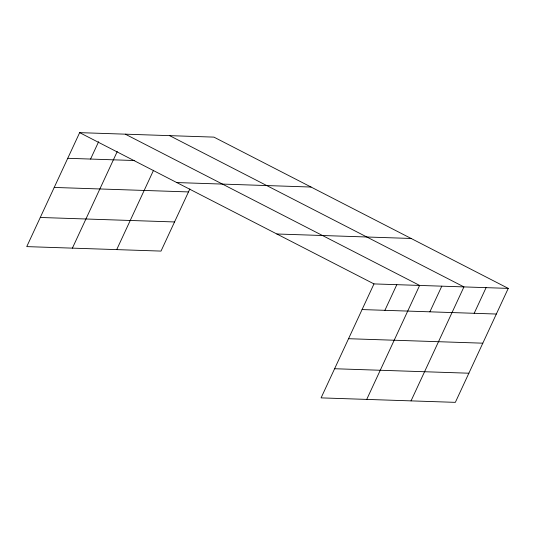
<?xml version="1.0" encoding="UTF-8"?>
<svg xmlns="http://www.w3.org/2000/svg" width="535" height="535" viewBox="0 0 535 535"><rect width="100%" height="100%" fill="white"/><g stroke="black" fill="none" stroke-linecap="round" stroke-linejoin="round"><path stroke-width="0.8" d="M508.25 288.385L373.985 283.911L321.08 397.88L455.345 402.353L508.25 288.385L213.92 137.12L79.655 132.647L26.75 246.615L161.015 251.089L189.871 188.935M90.569 159.062L98.627 141.708M72.399 248.14L117.245 151.525M116.71 249.618L153.538 170.27M384.899 310.327L396.809 284.667M366.729 399.398L419.634 285.429L125.304 134.171M429.879 311.825L441.79 286.171M411.04 400.875L463.939 286.907L169.615 135.643M474.184 313.303L486.094 287.643M67.744 158.3L134.726 160.533M176.784 182.562L311.049 187.036M54.216 187.444L188.48 191.925M40.279 217.471L174.544 221.951M276.856 233.989L411.121 238.47M362.075 309.564L496.34 314.038M348.546 338.709L482.811 343.182M334.609 368.735L468.874 373.209M79.655 132.647L373.985 283.911"/></g></svg>
